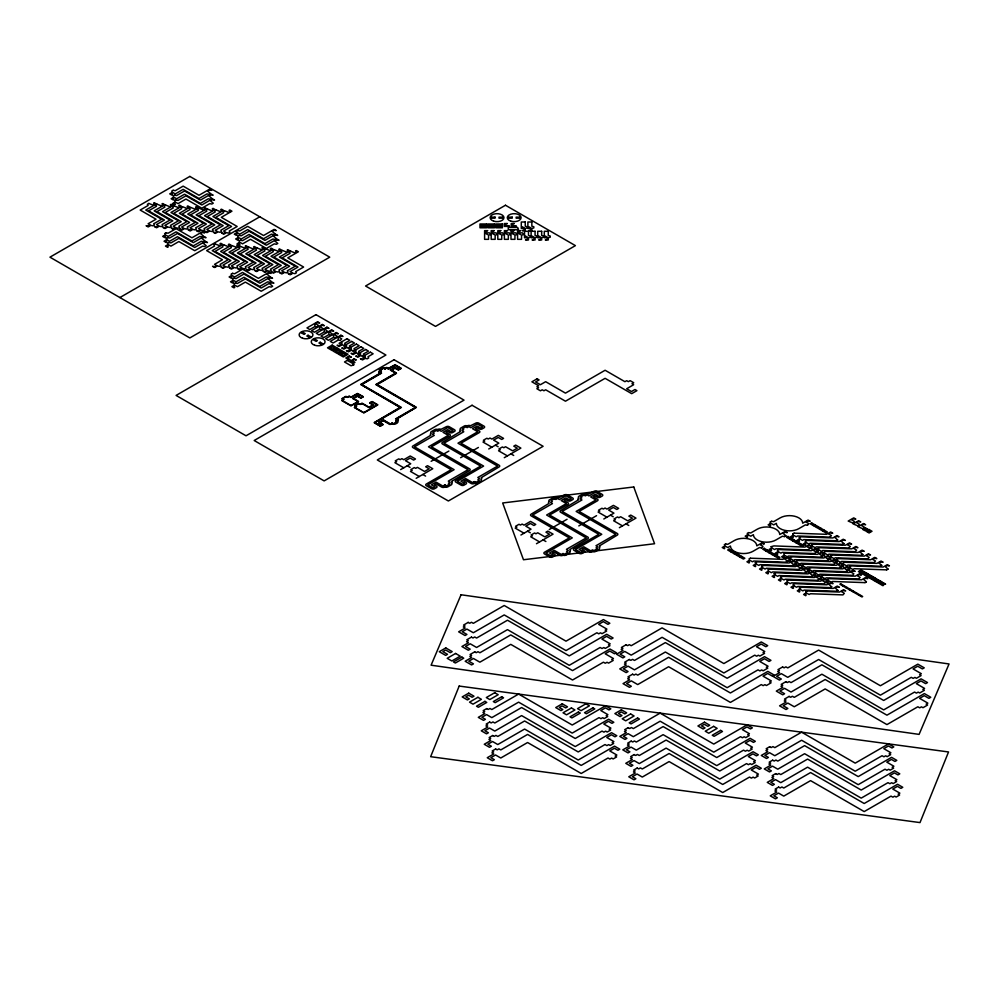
<?xml version="1.0" encoding="UTF-8"?>
<svg xmlns="http://www.w3.org/2000/svg" width="999" height="999" viewBox="0 0 999 999"><rect width="100%" height="100%" fill="white"/><g stroke="black" fill="none" stroke-linecap="round" stroke-linejoin="round"><path stroke-width="1.5" d="M342.12 398.526L345.866 396.366L347.789 397.215M341.745 400.337L343.244 399.438M361.326 384.453L380.894 373.127L379.32 372.202M379.657 370.13L383.404 367.957L385.327 368.818M379.283 371.928L380.781 371.029M354.82 405.594L358.579 403.434L360.502 404.283M358.491 401.66L350.961 405.844L341.758 400.574M354.445 407.405L355.956 406.506M363.186 396.94L360.789 398.126L357.417 396.228L353.159 398.701M369.68 402.784L372.19 401.561L377.697 404.732M396.029 373.251L376.473 384.565L415.859 407.33M400.774 368.481L398.364 369.73L394.955 367.832L390.696 370.292M377.672 404.982L363.886 412.899L354.445 407.629M374.662 422.515L400.711 407.442L361.326 384.677M382.667 424.712L380.169 425.924L374.675 422.764M397.889 420.092L396.403 420.979M397.515 421.903L393.743 424.063L391.858 423.201M415.809 407.617L396.291 418.893L397.902 419.855M444.068 485.314L444.905 485.227L443.156 486.238L436.051 482.13L431.431 484.802L434.927 486.825L433.067 487.899L427.822 484.865L454.12 469.68L414.485 446.803L434.303 435.364L432.43 434.278L434.178 433.266L432.804 432.48L436.301 430.457L437.674 431.256L439.423 430.244L441.296 431.318L447.777 427.572L453.022 430.606L451.161 431.68L447.664 429.67L443.044 432.33L448.289 435.364L428.471 446.803L468.106 469.68L448.289 481.131L450.149 482.205L448.401 483.216L449.775 484.003L446.278 486.026L444.88 485.214L445.754 485.314M445.005 485.589L445.754 485.564M473.563 481.718L475.262 481.718M474.3 481.718L475.786 482.417L479.283 480.407L477.909 479.607L479.657 478.596L477.797 477.522L497.614 466.083L457.979 443.194L477.797 431.755L472.539 428.721L477.16 426.061L480.656 428.084L482.529 426.998L477.272 423.976L470.791 427.722L468.931 426.635L467.182 427.647L465.809 426.86L462.312 428.871L463.686 429.67L461.938 430.681L463.798 431.755L443.981 443.194L483.616 466.083L457.317 481.268L462.562 484.29L464.435 483.216L460.939 481.193L465.546 478.533L472.664 482.642L474.513 481.718M474.5 482.092C477.222 483.004 470.854 482.629 475.262 481.968M356.993 395.979L357.854 395.979M357.854 396.253L357.005 396.266M394.53 367.582L395.392 367.582M395.329 367.894L394.53 367.844M372.702 404.782L373.564 404.782M373.501 405.107L372.752 405.107M378.796 422.427L379.657 422.427M379.595 422.752L378.846 422.752M119.892 297.552L259.79 216.795M384.977 368.606L386.75 367.719L388.599 368.681M388.249 368.881L395.017 365.06L400.774 368.256M347.44 397.015L349.213 396.128L351.061 397.078M350.711 397.277L357.48 393.456L363.236 396.653M360.152 404.083L362.162 403.234L369.006 407.18M368.656 407.38L373.127 404.92M379.22 422.565L383.691 420.104M392.207 423.401L390.259 424.263L383.341 420.304M400.636 469.605L410.751 463.761L405.507 460.726L410.127 458.066L413.623 460.089L415.484 459.003L410.239 455.981L403.758 459.727L401.885 458.641L400.137 459.652L398.763 458.866L395.267 460.876L396.64 461.675L394.892 462.687L403.758 467.794M431.131 461.313L448.888 451.048M416.183 478.309L432.779 468.731L427.535 465.696L425.674 466.77L429.17 468.793L424.55 471.466L417.445 467.357L415.696 468.369L414.323 467.569L410.826 469.592L412.2 470.379L410.452 471.391L419.305 476.511M460.626 457.704L478.396 447.452M488.736 448.976L498.851 443.144L493.606 440.109L498.226 437.45L501.723 439.46L503.583 438.386L498.339 435.364L491.858 439.098L489.997 438.024L488.249 439.036L486.863 438.236L483.366 440.259L484.752 441.058L483.004 442.058L491.858 447.177M444.917 486.938L444.642 487.1A2.098 1.211 0 0 1 441.683 487.1L436.051 483.841L434.39 484.802L436.413 485.964A2.098 1.211 0 0 1 436.413 487.674L434.54 488.748A2.098 1.211 0 0 1 431.58 488.748L426.336 485.726A2.098 1.211 0 0 1 426.336 484.016L451.161 469.68L412.999 447.652A2.098 1.211 0 0 1 412.999 445.941L430.956 435.139A2.098 1.211 0 0 1 430.956 433.429L431.231 433.266A2.098 1.211 0 0 1 431.331 431.618L434.827 429.607A2.098 1.211 0 0 1 437.674 429.545L437.949 429.383A2.098 1.211 0 0 1 440.909 429.383L446.291 426.723A2.098 1.211 0 0 1 449.25 426.723L454.508 429.757A2.098 1.211 0 0 1 454.508 431.456L452.634 432.542A2.098 1.211 0 0 1 449.675 432.542L447.664 431.368L446.004 432.33L449.775 434.503A2.098 1.211 0 0 1 449.775 436.213L431.431 446.803L469.592 468.831A2.098 1.211 0 0 1 469.592 470.541L451.635 481.343A2.098 1.211 0 0 1 451.635 483.054L451.361 483.216A2.098 1.211 0 0 1 451.261 484.865L447.764 486.875A2.098 1.211 0 0 1 444.917 486.938L445.017 485.314M504.283 457.692L520.879 448.101L515.634 445.079L513.773 446.153L517.27 448.176L512.649 450.836L505.544 446.728L503.796 447.739L502.422 446.953L498.926 448.963L500.299 449.762L498.551 450.774L507.405 455.881M474.413 483.329L474.138 483.491A2.098 1.211 0 0 1 471.178 483.491L465.546 480.244L463.898 481.193L465.909 482.355A2.098 1.211 0 0 1 465.909 484.065L464.048 485.152A2.098 1.211 0 0 1 461.088 485.152L455.844 482.117A2.098 1.211 0 0 1 455.844 480.407L480.656 466.083L442.507 444.056A2.098 1.211 0 0 1 442.507 442.345L460.452 431.531A2.098 1.211 0 0 1 460.452 429.82L460.726 429.67A2.098 1.211 0 0 1 460.826 428.022L464.323 425.999A2.098 1.211 0 0 1 467.182 425.936L467.457 425.786A2.098 1.211 0 0 1 470.417 425.786L475.799 423.114A2.098 1.211 0 0 1 478.758 423.114L484.003 426.148A2.098 1.211 0 0 1 484.003 427.859L482.142 428.933A2.098 1.211 0 0 1 479.183 428.933L477.16 427.772L475.512 428.721L479.27 430.906A2.098 1.211 0 0 1 479.27 432.604L460.939 443.194L499.088 465.222A2.098 1.211 0 0 1 499.088 466.933L481.131 477.747A2.098 1.211 0 0 1 481.131 479.458L480.869 479.607A2.098 1.211 0 0 1 480.769 481.256L477.272 483.279A2.098 1.211 0 0 1 474.413 483.329L474.35 481.593M520.916 535.014L531.031 529.17L525.786 526.148L530.394 523.476L533.903 525.499L535.764 524.425L530.519 521.391L524.038 525.137L522.165 524.063L520.417 525.062L519.043 524.275L515.546 526.286L516.92 527.085L515.172 528.096L524.038 533.216M549.288 529.532L567.057 519.268M536.463 543.718L553.059 534.14L547.814 531.106L545.953 532.192L549.45 534.203L544.83 536.875L537.724 532.767L535.976 533.778L534.59 532.979L531.093 535.002L532.479 535.789L530.731 536.8L539.585 541.92M578.796 525.924L596.553 515.671M603.821 518.981L613.935 513.136L608.691 510.102L613.311 507.442L616.808 509.465L618.668 508.379L613.423 505.357L606.942 509.103L605.082 508.016L603.334 509.028L601.96 508.241L598.463 510.252L599.837 511.051L598.089 512.062L606.942 517.17M619.368 527.684L635.976 518.106L630.731 515.072L628.858 516.146L632.355 518.169L627.747 520.841L620.629 516.733L618.881 517.744L617.507 516.945L614.01 518.968L615.384 519.755L613.636 520.766L622.502 525.886M725.624 543.943L724.312 544.692L724.974 545.941L722.227 547.514L724.325 548.726C726.123 547.777 721.453 547.34 725.674 546.341L727.771 547.552L730.431 546.016A13.187 7.617 0 0 0 738.636 552.984A13.187 7.617 0 0 0 752.946 551.323L759.477 547.552L761.488 547.927M748.576 532.604L747.264 533.354L747.926 534.602L745.179 536.176L747.277 537.387C749.063 536.5 744.367 535.839 748.626 535.002L750.724 536.213L753.383 534.677A13.187 7.617 0 0 0 761.588 541.645A13.187 7.617 0 0 0 775.898 539.984L782.429 536.213L784.427 536.588M770.217 522.015L771.528 521.266M730.818 551.81L732.267 550.973M733.965 553.621L735.414 552.784M737.125 555.444L738.561 554.607M740.271 557.255L741.708 556.418M761.625 547.927L762.974 546.341L760.177 544.717L762.15 543.581L764.31 543.956L762.212 542.732L756.805 545.854A13.187 7.617 0 0 0 748.613 538.886A13.187 7.617 0 0 0 734.302 540.546L727.771 544.318L725.761 543.943M784.577 536.588L785.876 535.839M750.324 558.191L749.013 558.953L749.675 560.189L746.927 561.775L749.025 562.986C750.861 562.087 746.228 561.513 750.374 560.589L752.472 561.8L753.808 561.026L784.877 562.212L787.624 561.426M807.529 525.249L808.878 523.663L806.081 522.052L808.054 520.916L810.214 521.278L808.116 520.067L802.709 523.189A13.187 7.617 0 0 0 794.505 516.208A13.187 7.617 0 0 0 780.194 517.869L773.676 521.64L771.665 521.266M792.756 533.916L794.068 533.154M771.128 546.69L773.888 545.904L804.944 547.09L809.028 544.73L811.126 545.941L808.965 545.579L806.992 546.715L809.789 548.326L808.441 549.912M765.858 550.961L767.294 550.124M789.672 539.098L791.121 538.274M813.361 525.586L814.797 524.75M769.005 552.772L770.441 551.935M755.306 562.587L756.618 561.825M792.831 540.921L794.267 540.084M800.361 536.8L799.05 537.549L799.699 538.786L796.965 540.372L799.063 541.583C800.848 540.684 796.191 540.022 800.399 539.185L802.497 540.397L803.845 539.622L836.213 540.784M816.508 527.397L817.956 526.56M778.733 549.562L777.434 550.324L778.084 551.56L775.336 553.146L777.434 554.358C779.108 553.458 774.737 552.784 778.783 551.96L780.881 553.171L782.217 552.397L814.597 553.546M772.152 554.595L773.588 553.758M795.978 542.732L797.414 541.908M819.655 529.22L821.103 528.384M775.299 556.406L776.747 555.581M761.613 566.221L764.36 565.434L795.429 566.62L799.512 564.26L801.61 565.471L799.437 565.109L797.464 566.246L800.261 567.857L798.913 569.455M799.125 544.555L800.561 543.718M805.344 541.183L806.655 540.434M822.801 531.031L824.25 530.194M785.027 553.196L783.728 553.958L784.377 555.194L781.643 556.78L783.74 557.991C785.601 557.08 780.806 556.543 785.077 555.594L787.175 556.805L788.523 556.031L820.891 557.18M769.205 569.105L767.906 569.855L768.556 571.091L765.821 572.677L767.919 573.888C769.592 572.989 765.209 572.315 769.255 571.49L771.353 572.702L772.702 571.928L803.758 573.114L806.518 572.327M811.638 544.817L812.949 544.068M790.022 557.592L792.769 556.805L823.838 557.991L827.921 555.631L830.019 556.843L827.846 556.48L825.873 557.617L828.633 559.989M853.134 523.064L854.495 521.478L851.697 519.855L853.658 518.718L855.831 519.08L853.733 517.869L848.201 521.066L852.996 523.064M830.057 537.15L831.418 535.551L828.621 533.941L830.581 532.804L832.754 533.166L830.656 531.955L826.573 534.315L794.205 533.154M774.2 573.488L775.499 572.739M819.242 547.702L817.931 548.451L818.593 549.687L815.846 551.273L817.944 552.484C819.692 551.585 815.109 550.936 819.292 550.099L821.39 551.311L822.726 550.524L855.107 551.685M796.315 561.226L797.614 560.476M858.029 525.886L859.39 524.3L856.593 522.689L858.566 521.54L860.726 521.915L858.628 520.704L853.096 523.901L857.891 525.886M792.619 565.809L793.918 565.059M836.35 540.784L837.661 540.022M814.734 553.546L816.083 551.96L813.286 550.349L815.259 549.213L817.419 549.575L815.321 548.364L811.25 550.724L778.87 549.562M862.936 528.708L864.285 527.122L861.488 525.511L863.461 524.375L865.621 524.737L863.523 523.526L857.991 526.723L862.786 528.708M780.494 577.122L783.241 576.336L814.31 577.522L818.393 575.162L820.491 576.373L818.318 576.011L816.345 577.147L819.155 578.758L817.794 580.357M825.536 551.336L824.237 552.085L824.887 553.321L822.14 554.907L824.237 556.118C825.986 555.232 821.49 554.545 825.586 553.733L827.684 554.944L829.02 554.17L861.4 555.319M803.92 564.11L802.609 564.86L803.258 566.096L800.524 567.682L802.622 568.893C804.495 567.981 799.712 567.444 803.958 566.495L806.056 567.707L807.404 566.933L839.772 568.094M842.644 544.418L843.955 543.656M821.028 557.18L822.339 556.431M788.099 580.007L786.787 580.756L787.437 581.992L784.702 583.578L786.8 584.79C788.473 583.891 784.09 583.216 788.136 582.405L790.234 583.616L791.583 582.829L823.95 583.99L825.449 582.405L822.652 580.781L824.612 579.645L826.785 580.007L824.687 578.796L820.604 581.156L788.236 580.007M830.531 555.719L831.83 554.969M808.903 568.493L811.65 567.707L842.719 568.893L846.802 566.533L848.9 567.744L846.727 567.382L844.767 568.518L847.514 570.891M848.95 548.051L850.299 546.453L847.502 544.842L849.475 543.706L851.635 544.068L849.537 542.857L845.454 545.217L813.086 544.068M827.322 560.826L828.633 560.064M794.392 583.641L793.081 584.39L793.73 585.626L790.996 587.212L793.094 588.423C794.967 587.437 790.221 587.15 794.43 586.038L796.528 587.25L797.876 586.475L830.244 587.624M836.825 559.353L838.124 558.603M815.196 572.127L816.508 571.378M811.5 576.723L812.811 575.961M855.244 551.685L856.593 550.099L853.795 548.476L855.768 547.34L857.929 547.702L855.831 546.49L851.747 548.851L819.38 547.702M799.375 588.024L802.135 587.25L833.191 588.423L837.274 586.063L839.372 587.275L837.212 586.913L835.239 588.049L837.986 590.421M844.417 562.237L843.119 562.986L843.768 564.223L841.033 565.809L843.131 567.02C844.804 566.121 840.421 565.446 844.467 564.635L846.565 565.846L847.914 565.072L880.281 566.221M822.801 575.012L821.49 575.761L822.152 576.997L819.405 578.583L821.503 579.795C823.301 578.808 818.668 578.421 822.851 577.41L824.949 578.621L826.285 577.847L858.653 578.995M861.538 555.319L862.836 554.557M839.909 568.094L841.22 567.332M805.669 591.658L806.98 590.909M849.412 566.62L850.723 565.871M867.831 558.953L869.18 557.367L866.383 555.744L868.356 554.607L870.529 554.969L868.431 553.758L864.347 556.118L831.967 554.969M846.203 571.728L847.514 570.966M830.381 587.624L831.692 586.863M874.125 562.587L875.474 561.001L872.676 559.378L874.649 558.241L876.822 558.603L874.724 557.392L870.641 559.752L838.261 558.603M843.031 586.051L843.805 585.614M836.687 591.258L837.986 590.496M880.419 566.221L881.73 565.471M858.803 578.995L860.151 577.41L857.354 575.786L859.327 574.65L861.488 575.012L859.39 573.801L855.306 576.161L822.939 575.012M846.178 587.874L846.952 587.424M849.325 589.685L850.099 589.248M886.712 569.855L888.024 569.105M865.097 582.629L866.395 581.868M852.484 591.508L853.246 591.058M855.631 593.319L856.393 592.882M858.778 595.142L859.54 594.692M444.88 485.639C446.291 484.353 445.779 489.185 444.093 485.601M474.363 482.017L473.601 482.005M545.292 236.051L547.277 237.188M528.871 226.761L530.856 227.909M538.698 236.051L540.671 237.188M522.277 226.761L524.25 227.909M532.105 236.051L534.078 237.188M525.511 236.051L527.484 237.188M518.568 233.429L520.541 234.565M511.975 233.429L513.948 234.565M505.382 233.429L507.355 234.565M498.788 233.429L500.761 234.565M492.195 233.429L494.168 234.565M485.601 233.429L487.574 234.565M837.661 539.947L834.914 537.574L836.875 536.438L839.048 536.8L836.95 535.589L832.866 537.949L800.499 536.8M843.955 543.581L841.208 541.208L843.181 540.072L845.341 540.434L843.243 539.223L839.16 541.583L806.792 540.434M862.836 554.482L860.089 552.11L862.062 550.973L864.222 551.336L862.125 550.124L858.054 552.484L825.674 551.336M881.73 565.384L878.97 563.011L880.943 561.875L883.116 562.237L881.018 561.026L876.935 563.386L844.567 562.237M888.024 569.018L885.264 566.645L887.237 565.509L889.41 565.871L887.312 564.66L883.228 567.02L850.861 565.871M829.919 537.15L797.552 535.988L796.203 536.763L794.105 535.551C789.847 536.388 794.555 537.037 792.769 537.949L790.671 536.738L793.406 535.152L792.756 533.99M842.507 544.418L810.139 543.256L808.803 544.03L806.692 542.819C802.434 543.656 807.155 544.305 805.356 545.217L803.258 544.005L805.993 542.42L805.344 541.258M848.8 548.051L816.433 546.89L815.097 547.677L812.999 546.453C808.74 547.29 813.448 547.939 811.65 548.851L809.552 547.639L812.299 546.053L811.638 544.892M867.694 558.953L835.314 557.804L833.978 558.578L831.88 557.367C827.622 558.191 832.329 558.841 830.544 559.752L828.446 558.541L831.18 556.955L830.531 555.806M873.988 562.587L841.62 561.438L840.271 562.212L838.173 561.001C833.828 561.838 838.648 562.474 836.837 563.386L834.739 562.175L837.474 560.589L836.825 559.44M886.575 569.855L854.207 568.706L852.859 569.48L850.761 568.269C846.503 569.105 851.21 569.755 849.425 570.654L847.327 569.442L850.062 567.857L849.412 566.708M807.379 525.249L805.381 524.875L798.85 528.646A13.187 7.617 0 0 1 784.54 530.307A13.187 7.617 0 0 1 776.335 523.339L773.676 524.875L771.578 523.663C767.319 524.5 772.027 525.149 770.229 526.048L768.131 524.837L770.878 523.264L770.217 522.102M822.339 556.356L819.58 553.983L821.553 552.847L823.725 553.209L821.628 551.997L817.544 554.358L785.164 553.196M841.22 567.257L838.473 564.885L840.434 563.748L842.607 564.11L840.509 562.899L836.425 565.259L804.058 564.11M866.395 581.793L863.648 579.42L865.621 578.284L867.781 578.646L865.683 577.434L861.6 579.795L829.232 578.646L827.784 579.395L828.446 580.631L825.698 582.217L827.796 583.428C829.57 582.529 824.912 581.868 829.145 581.043L831.243 582.255L832.579 581.48L864.959 582.629M785.876 535.751L783.129 533.391L785.102 532.242L787.262 532.617L785.164 531.406L779.757 534.515A13.187 7.617 0 0 0 771.565 527.547A13.187 7.617 0 0 0 757.242 529.208L750.724 532.979L748.713 532.604M808.303 549.912L775.923 548.763L774.587 549.537L772.489 548.326C768.144 549.175 772.951 549.812 771.141 550.724L769.043 549.512L771.79 547.927L771.128 546.765M827.184 560.826L794.817 559.665L793.468 560.439L791.37 559.228C787.025 560.077 791.845 560.714 790.034 561.625L787.936 560.414L790.671 558.828L790.022 557.667M846.066 571.728L813.698 570.566L812.349 571.341L810.251 570.129C805.918 570.978 810.726 571.615 808.915 572.527L806.817 571.316L809.552 569.73L808.903 568.568M797.764 560.476L830.132 561.625L834.215 559.265L836.313 560.476L834.14 560.114L832.167 561.251L834.964 562.862L833.616 564.46L801.111 563.299L799.762 564.073L797.664 562.862C793.331 563.711 798.139 564.348 796.328 565.259L794.23 564.048L796.965 562.462L796.315 561.301M816.645 571.378L849.013 572.527L853.096 570.167L855.194 571.378L853.034 571.016L851.061 572.152L853.858 573.776L852.497 575.362L819.992 574.2L818.656 574.987L816.545 573.776C812.287 574.6 817.007 575.249 815.209 576.161L813.111 574.949L815.846 573.364L815.196 572.202M787.624 561.351L784.877 558.978L786.85 557.842L789.01 558.204L786.912 556.992L782.829 559.353L750.461 558.191M793.918 564.984L791.171 562.612L793.144 561.475L795.304 561.838L793.206 560.626L789.123 562.986L756.755 561.825M806.518 572.252L803.758 569.88L805.731 568.743L807.904 569.105L805.806 567.894L801.722 570.254L769.342 569.105M812.811 575.886L810.052 573.513L812.025 572.377L814.197 572.739L812.1 571.528L808.016 573.888L775.649 572.739M831.692 586.788L828.945 584.415L830.906 583.279L833.079 583.641L830.981 582.429L826.897 584.79L794.53 583.641M792.482 565.809L760.102 564.66L758.765 565.434L756.668 564.223C752.322 565.072 757.13 565.709 755.319 566.62L753.221 565.409L755.968 563.823L755.306 562.662M798.775 569.455L766.395 568.294L765.059 569.068L762.961 567.857C758.616 568.706 763.436 569.343 761.625 570.254L759.515 569.043L762.262 567.457L761.613 566.296M811.363 576.723L778.995 575.561L777.647 576.336L775.549 575.124C771.203 575.973 776.023 576.61 774.213 577.522L772.115 576.311L774.849 574.725L774.2 573.563M817.657 580.357L785.289 579.195L783.94 579.969L781.842 578.758C777.509 579.607 782.317 580.244 780.506 581.156L778.408 579.944L781.143 578.359L780.494 577.197M836.538 591.258L804.17 590.109L802.834 590.884L800.736 589.672C796.39 590.509 801.198 591.146 799.387 592.057L797.289 590.846L800.037 589.26L799.375 588.111M807.117 590.909L839.485 592.057L843.568 589.697L845.666 590.909L843.506 590.546L841.533 591.683L844.33 593.306L842.981 594.892L810.464 593.743L809.128 594.517L807.03 593.306C802.684 594.143 807.492 594.78 805.681 595.691L803.583 594.48L806.33 592.894L805.669 591.745M391.046 370.092L396.041 373.002M381.131 371.241L379.682 370.392M510.914 453.858L513.698 455.469M495.367 445.154L498.151 446.765M625.998 523.863L628.783 525.474M610.451 515.147L613.236 516.758M372.927 404.92L369.692 403.034M396.054 420.766L397.527 421.653M353.509 398.489L358.504 401.411M356.306 406.705L354.845 405.844M342.17 398.813L343.594 399.637M379.433 422.565L382.679 424.463M543.094 539.897L545.879 541.508M527.534 531.181L530.319 532.792M422.814 474.488L425.599 476.098M407.267 465.771L410.052 467.382M365.197 355.956L365.197 357.567M360.539 353.259L360.539 354.882M355.869 350.574L355.869 352.185M351.211 347.877L351.211 349.488M346.541 345.179L346.541 346.803M341.883 342.495L341.883 344.106M338.211 337.612L338.211 339.235M333.541 334.927L333.541 336.538M328.883 332.23L328.883 333.841M324.225 329.533L324.225 331.156M319.555 326.848L319.555 328.459M314.897 324.151L314.897 325.774M360.801 384.503L400.012 407.442L374.126 422.652L380.257 426.223L383.216 424.563L380.132 422.565L383.341 420.704L389.935 424.488L392.207 423.801C394.043 425.661 400.299 422.065 397.103 420.979L398.439 419.942L396.99 418.893L416.383 407.342L377.172 384.565L396.516 373.314L391.745 370.092L394.955 368.231L398.414 370.017L401.311 368.394L395.117 364.772L388.599 368.281L386.688 367.432L384.977 368.206C383.491 366.408 376.823 369.593 380.082 371.029L378.746 372.065L380.194 373.127L360.814 384.453M459.178 686.063L430.644 756.693L920.004 822.589L948.538 751.96L459.178 686.063M461.051 594.767L431.093 665.197L919.092 734.39L949.05 663.96L461.051 594.767M189.835 176.411L49.95 257.168L189.835 337.937L329.732 257.168L189.835 176.411M148.826 203.446L147.377 204.283L148.102 205.469L140.172 210.052L156.031 219.206L148.102 223.776L150.2 225L148.252 226.124L146.091 225.749L148.189 226.96L150.899 225.399L152.972 225.811L154.42 224.975L153.696 223.776L161.626 219.206L145.767 210.052L156.393 203.908L154.296 202.697L153.546 203.134L154.945 203.946L152.997 205.07L148.826 203.446M173.152 190.285L171.716 191.121L172.44 192.32L169.73 193.881L171.828 195.092L172.59 194.655L171.191 193.843L173.139 192.72L175.237 193.931L183.154 189.36L199.013 198.514L206.943 193.931L209.016 194.343L210.464 193.519L207.642 191.109L209.59 189.985L211.738 190.347L209.64 189.136L199.013 195.28L183.154 186.126L175.237 190.697L173.152 190.285M157.218 204.246L155.769 205.082L156.493 206.281L148.564 210.864L164.423 220.017L156.493 224.588L158.591 225.799L156.643 226.923L154.483 226.561L156.581 227.772L159.291 226.211L161.363 226.623L162.812 225.786L162.088 224.588L170.017 220.017L154.158 210.864L164.798 204.72L162.7 203.509L161.938 203.946L163.337 204.758L161.388 205.881L157.218 204.246M174.55 195.13L173.114 195.966L173.838 197.165L171.129 198.726L173.227 199.937L173.988 199.5L172.59 198.689L174.538 197.565L176.636 198.776L184.553 194.206L200.412 203.359L208.341 198.776L210.414 199.201L211.863 198.364L209.041 195.954L210.989 194.83L213.137 195.192L211.039 193.981L200.412 200.125L184.553 190.971L176.636 195.542L174.55 195.13M165.609 205.057L164.161 205.894L164.885 207.093L156.955 211.663L172.815 220.816L164.885 225.399L166.983 226.611L165.035 227.735L162.874 227.36L164.985 228.571L167.682 227.01L169.755 227.435L171.204 226.598L170.479 225.399L178.409 220.816L162.55 211.663L173.189 205.532L171.091 204.32L170.33 204.758L171.728 205.569L169.78 206.693L165.609 205.057M175.961 199.975L174.513 200.811L175.237 202.01L172.527 203.571L174.625 204.783L175.387 204.345L173.988 203.534L175.936 202.41L178.034 203.621L185.951 199.051L201.81 208.204L209.74 203.621L211.813 204.046L213.262 203.209L210.439 200.799L212.387 199.675L214.548 200.037L212.437 198.826L201.81 204.97L185.951 195.816L178.034 200.387L175.961 199.975M174.001 205.869L172.552 206.706L173.277 207.904L165.347 212.475L181.206 221.628L173.277 226.211L175.374 227.422L173.426 228.546L171.279 228.172L173.376 229.383L176.074 227.822L178.147 228.234L179.595 227.397L178.871 226.211L186.801 221.628L170.954 212.475L181.581 206.331L179.483 205.12L178.721 205.569L180.12 206.368L178.172 207.492L174.001 205.869M182.392 206.668L180.944 207.505L181.668 208.704L173.751 213.287L189.598 222.44L181.668 227.01L183.766 228.222L181.818 229.345L179.67 228.983L181.768 230.195L184.465 228.634L186.551 229.046L187.987 228.209L187.263 227.01L195.192 222.44L179.345 213.287L189.972 207.143L187.874 205.931L187.113 206.368L188.511 207.18L186.563 208.304L182.392 206.668M190.784 207.48L189.348 208.316L190.06 209.515L182.143 214.086L197.989 223.239L190.06 227.822L192.17 229.033L190.222 230.157L188.062 229.782L190.16 230.994L192.869 229.433L194.942 229.857L196.378 229.021L195.667 227.822L203.584 223.239L187.737 214.086L198.364 207.954L196.266 206.743L195.504 207.18L196.903 207.992L194.967 209.116L190.784 207.48M199.188 208.292L197.74 209.128L198.464 210.327L190.534 214.897L206.381 224.051L198.464 228.634L200.562 229.845L198.614 230.969L196.453 230.594L198.551 231.805L201.261 230.245L203.334 230.657L204.783 229.82L204.058 228.634L211.988 224.051L196.129 214.897L206.756 208.766L204.658 207.542L203.908 207.992L205.307 208.791L203.359 209.915L199.188 208.292M166.071 232.792L164.635 233.616L165.347 234.815L162.65 236.376L164.748 237.587L165.509 237.15L164.111 236.351L166.046 235.227L168.144 236.438L176.074 231.855L191.933 241.009L199.862 236.438L201.935 236.85L203.384 236.014L200.562 233.604L202.51 232.48L204.658 232.854L202.56 231.643L191.933 237.787L176.074 228.634L168.144 233.204L166.071 232.792M207.58 209.091L206.131 209.927L206.855 211.126L198.926 215.709L214.785 224.862L206.855 229.433L208.953 230.644L207.005 231.768L204.845 231.406L206.943 232.617L209.653 231.056L211.726 231.468L213.174 230.632L212.45 229.433L220.379 224.862L204.52 215.709L215.147 209.565L213.049 208.354L212.3 208.791L213.699 209.603L211.751 210.727L207.58 209.091M167.47 237.637L166.034 238.474L166.746 239.66L164.048 241.234L166.146 242.445L166.908 241.995L165.509 241.196L167.445 240.072L169.543 241.283L177.472 236.701L193.331 245.854L201.261 241.283L203.334 241.696L204.783 240.859L201.96 238.449L203.908 237.325L206.056 237.7L203.958 236.488L193.331 242.632L177.472 233.479L169.543 238.049L167.47 237.637M215.971 209.902L214.523 210.739L215.247 211.938L207.317 216.508L223.177 225.662L215.247 230.245L217.345 231.456L215.397 232.58L213.237 232.205L215.334 233.416L218.044 231.855L220.117 232.28L221.566 231.443L220.841 230.245L228.771 225.662L212.912 216.508L223.551 210.377L221.453 209.166L220.692 209.603L222.09 210.414L220.142 211.538L215.971 209.902M168.868 242.482L167.432 243.319L168.144 244.518L165.447 246.079L167.545 247.29L168.307 246.853L166.908 246.041L168.843 244.917L170.954 246.129L178.871 241.546L194.73 250.699L202.66 246.129L204.733 246.541L206.181 245.704L203.359 243.306L205.307 242.183L207.455 242.545L205.357 241.333L194.73 247.477L178.871 238.324L170.954 242.894L168.868 242.482M224.363 210.714L222.914 211.551L223.639 212.75L215.709 217.32L231.568 226.473L223.639 231.056L225.737 232.268L223.788 233.391L221.641 233.017L223.739 234.228L226.436 232.667L228.509 233.079L229.957 232.255L229.233 231.056L237.163 226.473L221.303 217.32L231.943 211.189L229.845 209.977L229.083 210.414L230.482 211.214L228.534 212.337L224.363 210.714M237.687 230.532L236.251 231.368L236.963 232.567L234.266 234.128L236.363 235.339L237.138 234.877L235.739 234.078L237.662 232.967L239.76 234.178L247.69 229.595L263.549 238.749L271.478 234.178L273.551 234.59L275 233.754L272.178 231.356L274.101 230.245L276.273 230.594L274.176 229.383L263.549 235.527L247.69 226.373L239.76 230.944L237.687 230.532M215.285 244.006L213.836 244.842L214.56 246.041L206.631 250.612L222.49 259.765L214.56 264.348L216.658 265.559L214.735 266.671L212.562 266.308L214.66 267.52L217.357 265.959L219.43 266.371L220.879 265.534L220.155 264.348L228.084 259.765L212.225 250.612L222.864 244.48L220.767 243.269L219.98 243.719L221.378 244.518L219.455 245.629L215.285 244.006M239.086 235.377L237.65 236.214L238.361 237.412L235.664 238.973L237.762 240.185L238.536 239.735L237.138 238.923L239.061 237.812L241.171 239.023L249.088 234.44L264.947 243.594L272.877 239.023L274.95 239.435L276.398 238.611L273.576 236.201L275.499 235.09L277.672 235.439L275.574 234.228L264.947 240.372L249.088 231.219L241.171 235.789L239.086 235.377M223.676 244.805L222.228 245.642L222.952 246.84L215.035 251.423L230.881 260.577L222.952 265.147L225.05 266.358L223.127 267.47L220.954 267.12L223.052 268.331L225.749 266.77L227.834 267.183L229.27 266.346L228.546 265.147L236.476 260.577L220.629 251.423L231.256 245.279L229.158 244.068L228.371 244.518L229.77 245.329L227.847 246.441L223.676 244.805M240.484 240.222L239.048 241.059L239.76 242.257L237.063 243.818L239.161 245.03L239.935 244.58L238.536 243.768L240.459 242.657L242.57 243.868L250.487 239.298L266.346 248.451L274.275 243.868L276.348 244.28L277.797 243.456L274.975 241.046L276.898 239.935L279.071 240.284L276.973 239.073L266.346 245.217L250.487 236.064L242.57 240.634L240.484 240.222M232.068 245.617L230.632 246.453L231.343 247.652L223.426 252.223L239.273 261.376L231.343 265.959L233.454 267.17L231.518 268.281L229.345 267.919L231.443 269.131L234.153 267.57L236.226 267.994L237.662 267.158L236.95 265.959L244.867 261.376L229.021 252.223L239.648 246.091L237.55 244.88L236.775 245.329L238.174 246.141L236.251 247.252L232.068 245.617M240.459 246.428L239.023 247.265L239.748 248.464L231.818 253.034L247.665 262.188L239.748 266.77L241.845 267.982L239.922 269.093L237.737 268.731L239.835 269.942L242.545 268.381L244.618 268.793L246.066 267.969L245.342 266.77L253.271 262.188L237.412 253.034L248.039 246.903L245.941 245.692L245.167 246.141L246.566 246.94L244.643 248.052L240.459 246.428M248.863 247.228L247.415 248.064L248.139 249.263L240.21 253.846L256.069 262.999L248.139 267.57L250.237 268.781L248.314 269.892L246.129 269.543L248.227 270.754L250.936 269.193L253.009 269.605L254.458 268.768L253.734 267.57L261.663 262.999L245.804 253.846L256.431 247.702L254.333 246.491L253.559 246.94L254.957 247.752L253.034 248.863L248.863 247.228M257.255 248.039L255.806 248.876L256.531 250.075L248.601 254.645L264.46 263.798L256.531 268.381L258.629 269.593L256.706 270.704L254.52 270.342L256.618 271.553L259.328 269.992L261.401 270.417L262.849 269.58L262.125 268.381L270.055 263.798L254.196 254.645L264.835 248.514L262.737 247.302L261.95 247.752L263.349 248.564L261.426 249.675L257.255 248.039M265.647 248.851L264.198 249.688L264.922 250.886L256.993 255.457L272.852 264.61L264.922 269.193L267.02 270.404L265.097 271.516L262.912 271.154L265.022 272.365L267.72 270.804L269.792 271.216L271.241 270.392L270.517 269.193L278.446 264.61L262.587 255.457L273.227 249.325L271.129 248.114L270.342 248.564L271.74 249.363L269.817 250.474L265.647 248.851M232.542 273.351L231.094 274.188L231.818 275.374L229.108 276.948L231.206 278.159L231.993 277.697L230.594 276.898L232.517 275.786L234.615 276.998L242.545 272.415L258.391 281.568L266.321 276.998L268.394 277.41L269.842 276.573L267.02 274.163L268.943 273.064L271.129 273.414L269.031 272.203L258.391 278.346L242.545 269.193L234.615 273.763L232.542 273.351M274.038 249.663L272.59 250.487L273.314 251.686L265.384 256.268L281.243 265.422L273.314 269.992L275.412 271.204L273.489 272.315L271.316 271.965L273.414 273.177L276.111 271.616L278.184 272.028L279.633 271.191L278.908 269.992L286.838 265.422L270.979 256.268L281.618 250.125L279.52 248.913L278.733 249.363L280.132 250.175L278.209 251.286L274.038 249.663M233.941 278.197L232.492 279.033L233.217 280.232L230.507 281.793L232.605 283.004L233.391 282.542L231.993 281.743L233.916 280.632L236.014 281.843L243.943 277.26L259.79 286.413L267.72 281.843L269.792 282.255L271.241 281.418L268.419 279.021L270.342 277.909L272.527 278.259L270.429 277.048L259.79 283.192L243.943 274.038L236.014 278.609L233.941 278.197M282.43 250.462L280.981 251.298L281.706 252.497L273.788 257.068L289.635 266.221L281.706 270.804L283.803 272.015L281.88 273.127L279.708 272.764L281.805 273.976L284.503 272.415L286.588 272.839L288.024 272.003L287.3 270.804L295.229 266.221L279.383 257.068L290.01 250.936L287.912 249.725L287.125 250.175L288.524 250.986L286.601 252.098L282.43 250.462M235.339 283.042L233.891 283.878L234.615 285.077L231.905 286.638L234.003 287.849L234.79 287.4L233.391 286.588L235.314 285.477L237.412 286.688L245.342 282.105L261.189 291.258L269.118 286.688L271.191 287.1L272.64 286.276L269.817 283.866L271.74 282.754L273.926 283.104L271.828 281.893L261.189 288.037L245.342 278.883L237.412 283.454L235.339 283.042M290.821 251.273L289.385 252.11L290.097 253.309L282.18 257.879L298.027 267.033L290.097 271.616L292.207 272.827L290.272 273.938L288.099 273.576L290.197 274.787L292.907 273.227L294.98 273.639L296.416 272.814L295.704 271.616L303.621 267.033L287.774 257.879L298.401 251.748L296.303 250.537L295.529 250.986L296.928 251.785L295.005 252.897L290.821 251.273M315.971 314.648L176.086 395.417L246.029 435.801L385.914 355.032L315.971 314.648M505.469 205.245L365.572 286.014L435.514 326.398L575.412 245.629L505.469 205.245M317.595 321.778L306.968 327.922L309.765 329.533L314.897 326.573L316.97 326.998L318.394 325.362L315.597 323.751L317.52 322.64L319.692 323.002L317.595 321.778M302.585 332.08L301.323 332.817L304.008 334.365L305.257 333.629L302.585 332.08M322.265 324.475L311.626 330.619L314.423 332.23L319.555 329.27L321.628 329.682L323.077 328.846L320.254 326.436L322.178 325.337L324.363 325.686L322.265 324.475M308.054 335.252L306.805 335.976L309.478 337.525L310.739 336.8L308.054 335.252M326.923 327.173L316.296 333.304L319.093 334.927L324.225 331.955L326.298 332.38L327.747 331.543L324.925 329.133L326.848 328.022L329.021 328.384L326.923 327.173M314.71 339.086L313.449 339.81L316.121 341.358L317.382 340.634L314.71 339.086M331.593 329.857L320.954 336.001L323.751 337.612L328.883 334.653L330.956 335.065L332.405 334.24L329.583 331.83L331.506 330.719L333.691 331.069L331.593 329.857M336.251 332.555L325.624 338.686L328.421 340.309L333.541 337.35L335.627 337.762L337.05 336.139L334.24 334.515L336.163 333.404L338.349 333.766L336.251 332.555M320.179 342.245L318.918 342.982L321.603 344.53L322.864 343.793L320.179 342.245M340.909 335.239L330.282 341.383L333.079 342.994L338.211 340.035L340.284 340.459L341.708 338.823L338.911 337.212L340.834 336.101L343.007 336.451L340.909 335.239M332.168 345.117L327.51 347.814L332.168 350.512L336.838 347.814L332.168 345.117M331.618 346.503L329.895 347.502L332.717 349.126L334.44 348.127L331.618 346.503M347.015 338.723L339.086 343.294L341.183 344.518L339.26 345.617L337.075 345.267L339.185 346.478L341.883 344.917L343.956 345.329L345.404 344.493L344.68 343.294L349.812 340.334L347.015 338.723M337.762 348.351L333.104 351.049L337.762 353.733L342.432 351.049L337.762 348.351M337.225 349.737L335.489 350.724L338.311 352.36L340.035 351.361L337.225 349.737M351.673 341.421L343.743 345.991L345.841 347.202L343.918 348.314L341.745 347.952L343.843 349.163L346.541 347.602L348.626 348.027L350.062 347.19L349.35 345.991L354.47 343.032L351.673 341.421M343.356 351.586L338.698 354.27L343.356 356.968L348.027 354.27L343.356 351.586M356.343 344.106L348.414 348.688L350.512 349.9L348.589 351.011L346.403 350.649L348.501 351.86L351.211 350.299L353.284 350.711L354.732 349.887L354.008 348.688L359.141 345.729L356.343 344.106M342.819 352.959L341.084 353.958L343.906 355.594L345.642 354.595L342.819 352.959M361.001 346.803L353.072 351.373L355.169 352.585L353.246 353.696L351.074 353.346L353.171 354.558L355.869 352.997L357.942 353.409L359.39 352.572L358.666 351.373L363.798 348.414L361.001 346.803M349.313 355.969L345.816 357.992L349.325 360.002L350.1 359.553L347.302 357.942L349.225 356.83L351.411 357.18L349.313 355.969M365.659 349.488L357.742 354.071L359.84 355.282L357.917 356.393L355.731 356.031L357.829 357.242L360.539 355.681L362.612 356.106L364.061 355.269L363.336 354.071L368.469 351.111L365.659 349.488M347.302 360.364L344.505 361.975L351.036 365.746L353.858 364.922L353.159 364.523L353.833 364.136L347.302 360.364M354.208 358.803L350.724 360.814L354.22 362.837L354.995 362.387L352.197 360.764L354.121 359.652L356.306 360.015L354.208 358.803M370.329 352.185L362.4 356.755L364.498 357.967L362.575 359.078L360.402 358.728L362.5 359.94L365.197 358.379L367.27 358.791L368.718 357.954L367.994 356.755L373.127 353.796L370.329 352.185M394.081 359.74L254.183 440.509L324.138 480.894L464.023 400.124L394.081 359.74M383.604 368.219L380.107 370.242L381.481 371.029L379.732 372.04L381.593 373.127L361.775 384.565L401.411 407.442L375.112 422.627L380.369 425.661L382.23 424.587L378.733 422.565L383.341 419.892L390.459 424.001L392.207 422.989L393.581 423.788L397.078 421.765L395.704 420.979L397.452 419.967L395.592 418.893L415.409 407.442L375.774 384.565L395.592 373.127L390.347 370.092L394.955 367.432L398.451 369.443L400.324 368.369L395.08 365.347L388.599 369.081L386.725 368.007L384.977 369.018L383.604 368.219M346.066 396.628L342.57 398.638L343.943 399.438L342.195 400.449L351.061 405.557L358.054 401.523L352.809 398.489L357.417 395.829L360.914 397.852L362.787 396.778L357.542 393.743L351.061 397.49L349.188 396.403L347.44 397.415L346.066 396.628M358.778 403.696L355.282 405.706L356.655 406.506L354.907 407.517L363.761 412.624L377.235 404.845L371.99 401.823L370.13 402.897L373.626 404.92L369.006 407.58L361.9 403.471L360.152 404.483L358.778 403.696M472.065 405.269L377.31 459.965L448.376 500.998L543.119 446.291L472.065 405.269M537.137 378.796L531.893 381.83L538.661 385.726L536.913 386.738L538.598 387.712L536.85 388.723L540.459 390.809L542.207 389.797L543.906 390.771L545.654 389.772L565.471 401.211L605.107 378.321L631.68 393.668L636.925 390.646L634.977 389.51L631.48 391.533L626.673 388.761L633.666 384.715L631.98 383.741L633.728 382.729L630.107 380.644L628.359 381.655L626.673 380.681L624.924 381.693L605.107 370.254L565.471 393.131L545.654 381.693L540.409 384.715L535.601 381.943L539.098 379.92L537.137 378.796M552.984 497.827L549.487 499.837A2.098 1.211 0 0 0 549.388 501.486L549.113 501.648A2.098 1.211 0 0 0 549.113 503.359L531.156 514.16A2.098 1.211 0 0 0 531.156 515.871L569.318 537.899L544.492 552.235A2.098 1.211 0 0 0 544.492 553.946L549.737 556.967A2.098 1.211 0 0 0 552.697 556.967L554.57 555.894A2.098 1.211 0 0 0 554.57 554.183L552.547 553.021L554.208 552.06L559.84 555.319A2.098 1.211 0 0 0 562.799 555.319L563.074 555.157A2.098 1.211 0 0 0 565.921 555.094L569.418 553.084A2.098 1.211 0 0 0 569.517 551.436L569.792 551.273A2.098 1.211 0 0 0 569.792 549.562L587.749 538.761A2.098 1.211 0 0 0 587.749 537.05L549.587 515.022L567.932 504.433A2.098 1.211 0 0 0 567.932 502.722L564.16 500.549L565.821 499.587L567.832 500.761A2.098 1.211 0 0 0 570.791 500.761L572.664 499.675A2.098 1.211 0 0 0 572.664 497.977L567.42 494.942A2.098 1.211 0 0 0 564.447 494.942L559.065 497.602A2.098 1.211 0 0 0 556.106 497.602L555.831 497.764A2.098 1.211 0 0 0 552.984 497.827M554.457 498.676L550.961 500.699L552.347 501.486L550.599 502.497L552.459 503.571L532.642 515.022L572.277 537.899L545.978 553.084L551.223 556.118L553.084 555.032L549.587 553.021L554.208 550.349L561.313 554.457L563.061 553.446L564.447 554.245L567.944 552.222L566.558 551.436L568.306 550.424L566.445 549.338L586.263 537.899L546.628 515.022L566.445 503.571L561.201 500.549L565.821 497.889L569.318 499.9L571.178 498.826L565.933 495.791L559.452 499.537L557.592 498.464L555.844 499.475L554.457 498.676M582.479 494.218L578.983 496.241A2.098 1.211 0 0 0 578.883 497.889L578.621 498.039A2.098 1.211 0 0 0 578.621 499.75L560.664 510.564A2.098 1.211 0 0 0 560.664 512.275L598.813 534.303L574 548.626A2.098 1.211 0 0 0 574 550.337L579.245 553.371A2.098 1.211 0 0 0 582.205 553.371L584.065 552.285A2.098 1.211 0 0 0 584.065 550.574L582.055 549.413L583.716 548.463L589.335 551.71A2.098 1.211 0 0 0 592.307 551.71L592.569 551.548A2.098 1.211 0 0 0 595.429 551.498L598.925 549.475A2.098 1.211 0 0 0 599.025 547.827L599.3 547.677A2.098 1.211 0 0 0 599.3 545.966L617.245 535.152A2.098 1.211 0 0 0 617.245 533.441L579.095 511.413L597.427 500.824A2.098 1.211 0 0 0 597.427 499.113L593.668 496.94L595.317 495.991L597.34 497.152A2.098 1.211 0 0 0 600.299 497.152L602.16 496.078A2.098 1.211 0 0 0 602.16 494.368L596.915 491.333A2.098 1.211 0 0 0 593.955 491.333L588.573 494.006A2.098 1.211 0 0 0 585.614 494.006L585.339 494.155A2.098 1.211 0 0 0 582.479 494.218M583.965 495.079L580.469 497.09L581.843 497.889L580.094 498.901L581.955 499.975L562.137 511.413L601.773 534.303L575.474 549.487L580.731 552.509L582.592 551.436L579.095 549.413L583.716 546.753L590.821 550.861L592.569 549.85L593.943 550.636L597.439 548.626L596.066 547.827L597.814 546.815L595.953 545.741L615.771 534.303L576.136 511.413L595.953 499.975L590.709 496.94L595.317 494.28L598.813 496.303L600.686 495.217L595.441 492.195L588.96 495.941L587.087 494.855L585.339 495.866L583.965 495.079M468.194 622.389L463.536 625.087L465.047 625.961L463.299 626.972L465.172 628.046L458.641 631.818L465.047 635.514L466.92 634.44L462.25 631.743L466.92 629.058L473.326 632.754L504.22 614.922L566.008 650.586L596.903 632.754L598.763 633.828L600.511 632.817L602.022 633.703L606.693 631.006L605.169 630.132L606.917 629.12L598.651 624.338L603.309 621.653L607.966 624.338L609.84 623.264L603.421 619.567L566.008 641.171L504.22 605.494L473.326 623.339L471.466 622.252L469.717 623.264L468.194 622.389M445.791 647.926L439.26 651.698L445.679 655.394L447.54 654.32L442.869 651.623L445.679 650.012L450.337 652.697L452.197 651.623L445.791 647.926M471.466 637.112L466.808 639.797L468.319 640.671L466.57 641.683L468.431 642.757L461.913 646.528L468.319 650.237L470.179 649.15L465.522 646.465L470.179 643.768L476.598 647.477L507.492 629.632L569.268 665.309L600.162 647.477L602.035 648.551L603.783 647.539L605.294 648.413L609.952 645.716L608.441 644.842L610.189 643.843L601.91 639.06L606.58 636.363L611.238 639.06L613.099 637.986L606.693 634.278L569.268 655.881L507.492 620.217L476.598 638.049L474.725 636.975L472.977 637.986L471.466 637.112M455.581 653.458L447.19 658.304L451.848 660.988L460.239 656.143L455.581 653.458M461.888 657.092L453.496 661.937L455.357 663.024L463.748 658.179L461.888 657.092M474.737 651.823L470.067 654.52L471.59 655.394L469.842 656.405L471.703 657.479L465.172 661.251L471.59 664.947L473.451 663.873L468.793 661.176L473.451 658.491L479.87 662.187L510.751 644.355L572.539 680.019L603.433 662.187L605.294 663.261L607.042 662.25L608.566 663.136L613.224 660.439L611.713 659.565L613.461 658.553L605.182 653.771L609.84 651.086L614.51 653.771L616.371 652.697L609.964 649L572.539 670.604L510.751 634.927L479.87 652.772L477.997 651.685L476.248 652.697L474.737 651.823M468.731 693.156L462.2 696.915L467.445 699.949L469.318 698.875L465.821 696.852L468.618 695.242L472.115 697.252L473.976 696.178L468.731 693.156M729.12 549.15L727.672 549.987L743.418 559.078L744.854 558.241L729.12 549.15M477.922 697.302L469.53 702.147L473.026 704.17L481.418 699.325L477.922 697.302M494.705 692.707L486.313 697.552L489.81 699.562L498.201 694.717L494.705 692.707M484.915 701.348L476.523 706.193L478.384 707.267L486.775 702.422L484.915 701.348M501.698 696.74L493.306 701.585L495.179 702.659L503.571 697.814L501.698 696.74M486.675 708.603L483.179 710.626L484.702 711.5L482.954 712.512L484.815 713.586L478.284 717.357L483.528 720.379L485.402 719.305L481.905 717.282L486.563 714.597L491.808 717.619L518.618 702.147L572.24 733.104L599.063 717.619L600.923 718.693L602.672 717.694L604.183 718.568L607.679 716.545L606.168 715.671L607.916 714.66L600.811 710.551L605.469 707.866L608.965 709.877L610.826 708.803L605.581 705.781L572.24 725.024L518.618 694.068L491.808 709.54L489.947 708.466L488.199 709.477L486.675 708.603M764.148 548.301L762.712 549.138L778.446 558.229L779.894 557.392L764.148 548.301M787.974 536.451L786.525 537.287L802.272 546.366L803.708 545.541L787.974 536.451M811.65 522.927L810.214 523.763L825.948 532.854L827.397 532.017L811.65 522.927M489.672 722.065L486.176 724.088L487.687 724.962L485.939 725.961L487.799 727.047L481.268 730.818L486.525 733.84L488.386 732.766L484.89 730.744L489.547 728.059L494.792 731.081L521.615 715.596L575.237 746.565L602.047 731.081L603.908 732.155L605.656 731.143L607.18 732.03L610.676 730.007L609.153 729.133L610.901 728.121L603.796 724.013L608.453 721.328L611.95 723.338L613.823 722.265L608.578 719.243L575.237 738.486L521.615 707.529L494.792 723.001L492.932 721.927L491.183 722.939L489.672 722.065M626.061 644.78L621.403 647.464L622.914 648.339L621.166 649.35L623.039 650.424L616.508 654.195L622.914 657.904L624.787 656.818L620.117 654.133L624.787 651.435L631.193 655.144L662.087 637.3L723.875 672.976L754.757 655.144L756.63 656.218L758.378 655.207L759.889 656.081L764.56 653.383L763.036 652.509L764.784 651.51L756.518 646.728L761.176 644.03L765.833 646.728L767.707 645.654L761.288 641.945L723.875 663.548L662.087 627.884L631.193 645.716L629.333 644.642L627.584 645.654L626.061 644.78M492.657 735.526L489.16 737.537L490.671 738.423L488.923 739.422L490.796 740.509L484.265 744.267L489.51 747.302L491.371 746.228L487.874 744.205L492.544 741.508L497.789 744.542L524.6 729.058L578.221 760.027L605.032 744.542L606.905 745.616L608.653 744.605L610.164 745.479L613.661 743.468L612.15 742.594L613.898 741.583L606.78 737.474L611.45 734.777L614.947 736.8L616.808 735.726L611.563 732.692L578.221 751.947L524.6 720.991L497.789 736.463L495.916 735.389L494.168 736.4L492.657 735.526M629.333 659.49L624.675 662.187L626.186 663.061L624.437 664.073L626.298 665.147L619.767 668.918L626.186 672.614L628.046 671.54L623.388 668.843L628.046 666.158L634.465 669.854L665.359 652.022L727.135 687.687L758.029 669.854L759.902 670.928L761.65 669.929L763.161 670.804L767.819 668.106L766.308 667.232L768.056 666.221L759.777 661.438L764.447 658.753L769.105 661.438L770.966 660.364L764.56 656.668L727.135 678.271L665.359 642.594L634.465 660.439L632.592 659.352L630.844 660.364L629.333 659.49M865.371 527.809L862.649 529.383L864.747 530.594L865.509 530.144L864.11 529.345L865.309 528.658L867.469 529.02L865.371 527.809M562.25 703.808L555.719 707.579L560.963 710.601L562.824 709.527L559.328 707.504L562.125 705.893L565.621 707.916L567.494 706.83L562.25 703.808M866.707 530.706L865.946 531.156L869.093 532.966L869.867 532.529L866.707 530.706M868.88 529.458L867.432 530.294L870.579 532.105L872.027 531.268L868.88 529.458M495.641 748.988L492.145 750.998L493.668 751.872L491.92 752.884L493.781 753.958L487.25 757.729L492.495 760.763L494.368 759.69L490.871 757.667L495.529 754.969L500.774 758.004L527.584 742.519L581.206 773.488L608.029 758.004L609.889 759.078L611.638 758.066L613.149 758.94L616.645 756.93L615.134 756.056L616.883 755.044L609.777 750.936L614.435 748.239L617.931 750.261L619.792 749.188L614.547 746.153L581.206 765.409L527.584 734.44L500.774 749.924L498.913 748.85L497.165 749.862L495.641 748.988M571.428 707.954L563.036 712.799L566.533 714.822L574.924 709.977L571.428 707.954M632.604 674.213L627.934 676.897L629.457 677.772L627.709 678.783L629.57 679.857L623.039 683.628L629.457 687.337L631.318 686.251L626.66 683.566L631.318 680.868L637.724 684.577L668.618 666.733L730.406 702.409L761.3 684.577L763.161 685.651L764.909 684.64L766.433 685.514L771.091 682.816L769.58 681.942L771.328 680.943L763.049 676.161L767.707 673.463L772.377 676.161L774.237 675.087L767.831 671.378L730.406 692.981L668.618 657.317L637.724 675.149L635.864 674.075L634.115 675.087L632.604 674.213M585.926 703.796L577.534 708.641L581.031 710.664L589.422 705.818L585.926 703.796M578.421 712L570.029 716.845L571.903 717.919L580.294 713.074L578.421 712M592.919 707.841L584.527 712.687L586.388 713.761L594.78 708.915L592.919 707.841M861.101 569.992L858.391 571.553L860.489 572.764L861.263 572.327L859.852 571.515L863.198 571.203L861.101 569.992M621.403 709.802L614.872 713.573L620.117 716.608L621.99 715.521L618.493 713.511L621.291 711.887L624.787 713.91L626.648 712.836L621.403 709.802M840.659 583.791L839.884 584.24L861.925 596.952L862.686 596.515L840.659 583.791M863.91 571.603L861.188 573.176L863.286 574.388L864.06 573.938L862.661 573.126L866.008 572.814L863.91 571.603M866.707 573.214L863.985 574.787L866.083 575.998L866.857 575.549L865.459 574.75L866.645 574.063L868.805 574.425L866.707 573.214M869.505 574.825L866.782 576.398L868.88 577.609L869.654 577.172L868.256 576.361L869.442 575.674L871.603 576.036L869.505 574.825M630.594 713.96L622.202 718.805L625.699 720.828L634.09 715.971L630.594 713.96M872.302 576.448L869.58 578.021L871.677 579.233L872.452 578.783L871.053 577.971L872.239 577.285L874.412 577.659L872.302 576.448M875.112 578.059L872.377 579.632L874.475 580.844L875.249 580.394L873.85 579.595L877.209 579.27L875.112 578.059M637.587 717.994L629.195 722.839L631.056 723.913L639.447 719.068L637.587 717.994M877.909 579.67L875.174 581.243L877.272 582.454L878.046 582.017L876.647 581.206L880.007 580.881L877.909 579.67M880.706 581.293L877.971 582.867L880.069 584.078L880.843 583.628L879.445 582.829L882.804 582.504L880.706 581.293M628.196 727.659L624.7 729.682L626.211 730.556L624.462 731.568L626.323 732.642L619.805 736.413L625.049 739.435L626.91 738.361L623.413 736.338L628.071 733.653L633.329 736.675L660.139 721.203L713.761 752.16L740.571 736.675L742.432 737.761L744.18 736.75L745.704 737.624L749.2 735.601L747.689 734.727L749.437 733.716L742.319 729.607L746.99 726.922L750.486 728.933L752.347 727.859L747.102 724.837L713.761 744.08L660.139 713.124L633.329 728.608L631.455 727.522L629.707 728.533L628.196 727.659M883.503 582.904L880.768 584.477L882.866 585.689L883.64 585.252L882.242 584.44L883.428 583.753L885.601 584.115L883.503 582.904M631.181 741.121L627.684 743.144L629.195 744.018L627.447 745.029L629.32 746.103L622.789 749.874L628.034 752.896L629.894 751.822L626.398 749.799L631.068 747.115L636.313 750.137L663.124 734.665L716.745 765.621L743.556 750.137L745.429 751.211L747.177 750.212L748.688 751.086L752.185 749.063L750.674 748.189L752.422 747.177L745.304 743.069L749.974 740.384L753.471 742.394L755.331 741.32L750.087 738.298L716.745 757.542L663.124 726.585L636.313 742.057L634.452 740.983L632.704 741.995L631.181 741.121M782.604 666.97L777.946 669.667L779.457 670.541L777.709 671.553L779.57 672.627L773.051 676.398L779.457 680.094L781.318 679.02L776.66 676.323L781.318 673.638L787.736 677.334L818.631 659.502L880.406 695.167L911.3 677.334L913.173 678.408L914.922 677.397L916.433 678.284L921.09 675.586L919.579 674.712L921.328 673.701L913.049 668.918L917.719 666.233L922.377 668.918L924.25 667.844L917.831 664.148L880.406 685.751L818.631 650.074L787.736 667.919L785.863 666.832L784.115 667.844L782.604 666.97M634.178 754.582L630.669 756.605L632.192 757.479L630.444 758.478L632.305 759.565L625.774 763.323L631.018 766.358L632.891 765.284L629.395 763.261L634.053 760.576L639.298 763.598L666.108 748.114L719.742 779.083L746.553 763.598L748.413 764.672L750.162 763.661L751.685 764.547L755.182 762.524L753.658 761.65L755.406 760.639L748.301 756.53L752.959 753.845L756.455 755.856L758.328 754.782L753.084 751.748L719.742 771.003L666.108 740.047L639.298 755.519L637.437 754.445L635.689 755.456L634.178 754.582M704.457 722.202L697.926 725.973L703.171 728.995L705.032 727.921L701.535 725.898L704.332 724.287L707.841 726.31L709.702 725.224L704.457 722.202M785.876 681.693L781.206 684.377L782.729 685.252L780.981 686.263L782.841 687.337L776.31 691.108L782.729 694.817L784.59 693.731L779.932 691.046L784.59 688.348L791.008 692.057L821.89 674.213L883.678 709.889L914.572 692.057L916.433 693.131L918.181 692.12L919.704 692.994L924.362 690.297L922.851 689.422L924.599 688.423L916.32 683.641L920.978 680.943L925.648 683.641L927.509 682.567L921.103 678.858L883.678 700.461L821.89 664.797L791.008 682.629L789.135 681.555L787.387 682.567L785.876 681.693M637.162 768.044L633.666 770.054L635.177 770.928L633.428 771.94L635.289 773.026L628.771 776.785L634.015 779.819L635.876 778.745L632.379 776.722L637.05 774.025L642.295 777.06L669.105 761.575L722.727 792.544L749.537 777.06L751.398 778.134L753.146 777.122L754.67 777.996L758.166 775.986L756.655 775.112L758.403 774.1L751.285 769.992L755.956 767.294L759.452 769.317L761.313 768.243L756.068 765.209L722.727 784.465L669.105 753.508L642.295 768.98L640.421 767.906L638.673 768.918L637.162 768.044M713.648 726.348L705.244 731.193L708.753 733.216L717.145 728.371L713.648 726.348M720.641 730.394L712.25 735.239L714.11 736.313L722.502 731.468L720.641 730.394M789.135 696.403L784.477 699.1L785.988 699.974L784.24 700.986L786.113 702.06L779.582 705.831L785.988 709.527L787.861 708.453L783.191 705.756L787.861 703.071L794.267 706.768L825.162 688.935L886.95 724.6L917.844 706.768L919.704 707.841L921.453 706.83L922.964 707.717L927.634 705.019L926.11 704.145L927.871 703.134L919.592 698.351L924.25 695.666L928.92 698.351L930.781 697.277L924.362 693.581L886.95 715.184L825.162 679.507L794.267 697.352L792.407 696.266L790.659 697.277L789.135 696.403M769.667 746.715L766.171 748.726L767.694 749.6L765.946 750.611L767.806 751.698L761.275 755.456L766.52 758.491L768.393 757.417L764.897 755.394L769.555 752.697L774.799 755.731L801.61 740.247L855.231 771.216L882.055 755.731L883.915 756.805L885.663 755.793L887.174 756.668L890.671 754.657L889.16 753.783L890.908 752.771L883.803 748.663L888.461 745.966L891.957 747.989L893.818 746.915L888.573 743.88L855.231 763.136L801.61 732.18L774.799 747.652L772.939 746.578L771.191 747.589L769.667 746.715M772.664 760.177L769.168 762.187L770.679 763.061L768.93 764.073L770.791 765.147L764.272 768.918L769.517 771.952L771.378 770.878L767.881 768.855L772.539 766.158L777.784 769.193L804.607 753.708L858.228 784.665L885.039 769.193L886.9 770.266L888.648 769.255L890.171 770.129L893.668 768.119L892.144 767.244L893.893 766.233L886.787 762.125L891.445 759.427L894.942 761.45L896.815 760.376L891.57 757.342L858.228 776.598L804.607 745.629L777.784 761.113L775.923 760.039L774.175 761.051L772.664 760.177M775.649 773.626L772.152 775.649L773.663 776.523L771.915 777.534L773.788 778.608L767.257 782.379L772.502 785.414L774.362 784.327L770.866 782.317L775.536 779.62L780.781 782.654L807.592 767.17L861.213 798.126L888.024 782.654L889.897 783.728L891.645 782.716L893.156 783.591L896.652 781.568L895.141 780.694L896.89 779.695L889.772 775.586L894.442 772.889L897.939 774.912L899.799 773.838L894.555 770.803L861.213 790.059L807.592 759.09L780.781 774.575L778.908 773.501L777.16 774.512L775.649 773.626M778.633 787.087L775.137 789.11L776.66 789.984L774.912 790.996L776.772 792.07L770.241 795.841L775.486 798.875L777.359 797.789L773.863 795.778L778.521 793.081L783.765 796.116L810.576 780.631L864.197 811.588L891.021 796.116L892.881 797.19L894.629 796.178L896.14 797.052L899.637 795.029L898.126 794.155L899.874 793.144L892.769 789.048L897.427 786.35L900.923 788.373L902.784 787.299L897.539 784.265L864.197 803.508L810.576 772.552L783.765 788.036L781.905 786.962L780.157 787.961L778.633 787.087M633.766 486.975L502.672 502.984L523.476 559.752L654.57 543.731L633.766 486.975M495.054 217.145L491.271 217.145L491.271 218.169L495.054 218.169L495.054 217.145M502.809 217.145L499.013 217.145L499.013 218.169L502.809 218.169L502.809 217.145M512.2 217.145L508.416 217.145L508.416 218.169L512.2 218.169L512.2 217.145M519.955 217.145L516.158 217.145L516.158 218.169L519.955 218.169L519.955 217.145M525.249 222.003L521.291 222.003L521.291 228.471L524.25 228.471L524.25 230.045L522.277 230.682L525.249 230.682L525.249 228.471L527.222 227.922L527.222 226.748L525.249 226.199L525.249 222.003M531.843 222.003L527.884 222.003L527.884 228.471L530.856 228.471L530.856 230.045L528.871 230.682L531.843 230.682L531.843 228.471L533.816 227.922L533.816 226.748L531.843 226.199L531.843 222.003M507.267 223.551L504.308 223.551L504.308 226.398L509.253 226.398L509.253 225.762L505.294 225.762L505.294 224.188L507.267 223.551M514.198 223.551L511.226 223.551L511.226 226.398L516.171 226.398L516.171 225.762L512.225 225.762L512.225 224.188L514.198 223.551M486.575 223.988L479.982 223.988L479.982 227.784L486.575 227.784L486.575 223.988M494.48 223.988L487.887 223.988L487.887 227.784L494.48 227.784L494.48 223.988M502.397 223.988L495.804 223.988L495.804 227.784L502.397 227.784L502.397 223.988M485.264 225.187L481.281 225.187L481.281 226.586L485.264 226.586L485.264 225.187M493.181 225.187L489.198 225.187L489.198 226.586L493.181 226.586L493.181 225.187M501.098 225.187L497.102 225.187L497.102 226.586L501.098 226.586L501.098 225.187M517.494 227.472L508.266 227.472L508.266 229.758L517.494 229.758L518.481 229.208L517.494 227.472M487.574 230.644L484.602 230.644L484.602 239.335L488.561 239.335L488.561 235.14L490.546 234.59L489.547 232.854L485.601 232.854L485.601 231.281L487.574 230.644M494.168 230.644L491.196 230.644L491.196 239.335L495.154 239.335L495.154 235.14L497.14 234.59L496.153 232.854L492.195 232.854L492.195 231.281L494.168 230.644M500.761 230.644L497.802 230.644L497.802 239.335L501.748 239.335L501.748 235.14L503.733 234.59L502.747 232.854L498.788 232.854L498.788 231.281L500.761 230.644M507.355 230.644L504.395 230.644L504.395 239.335L508.341 239.335L508.341 235.14L510.327 234.59L509.34 232.854L505.382 232.854L505.382 231.281L507.355 230.644M513.948 230.644L510.988 230.644L510.988 239.335L514.947 239.335L514.947 235.14L516.92 234.59L515.934 232.854L511.975 232.854L511.975 231.281L513.948 230.644M520.541 230.644L517.582 230.644L517.582 239.335L521.54 239.335L521.54 235.14L523.513 234.59L522.527 232.854L518.568 232.854L518.568 231.281L520.541 230.644M528.471 231.293L524.525 231.293L524.525 237.762L527.484 237.762L527.484 239.335L525.511 239.972L528.471 239.972L528.471 237.762L530.457 237.213L530.457 236.026L528.471 235.477L528.471 231.293M535.077 231.293L531.118 231.293L531.118 237.762L534.078 237.762L534.078 239.335L532.105 239.972L535.077 239.972L535.077 237.762L537.05 237.213L537.05 236.026L535.077 235.477L535.077 231.293M541.67 231.293L537.712 231.293L537.712 237.762L540.671 237.762L540.671 239.335L538.698 239.972L541.67 239.972L541.67 237.762L543.643 237.213L543.643 236.026L541.67 235.477L541.67 231.293M548.264 231.293L544.305 231.293L544.305 237.762L547.277 237.762L547.277 239.335L545.292 239.972L548.264 239.972L548.264 237.762L550.237 237.213L550.237 236.026L548.264 235.477L548.264 231.293M493.581 221.116A6.918 3.996 0 0 0 503.958 217.657A6.918 3.996 0 0 0 493.581 214.198A6.918 3.996 0 0 0 493.581 221.116M510.726 221.116A6.918 3.996 0 0 0 521.103 217.657A6.918 3.996 0 0 0 510.726 214.198A6.918 3.996 0 0 0 510.726 221.116M302.572 338.261A6.918 3.996 0 0 0 312.949 334.802A6.918 3.996 0 0 0 302.572 331.343A6.918 3.996 0 0 0 302.572 338.261M314.697 345.267A6.918 3.996 0 0 0 325.075 341.808A6.918 3.996 0 0 0 314.697 338.349A6.918 3.996 0 0 0 314.697 345.267"/></g></svg>
